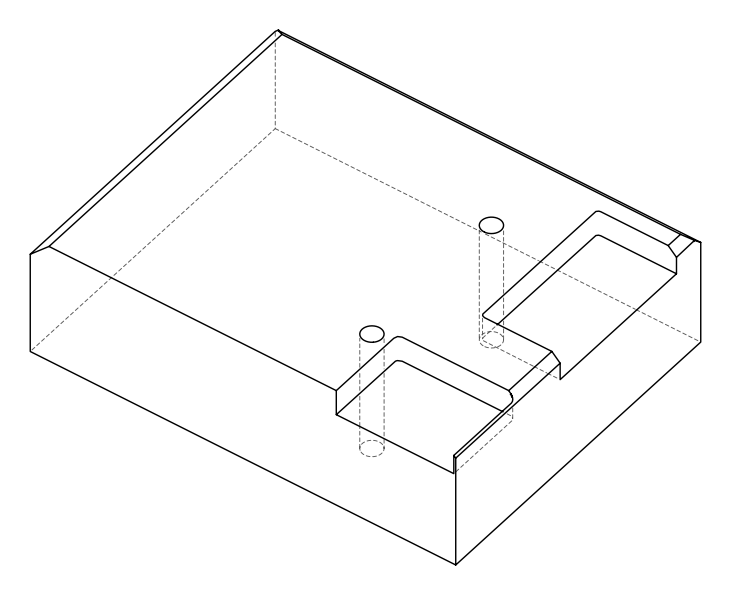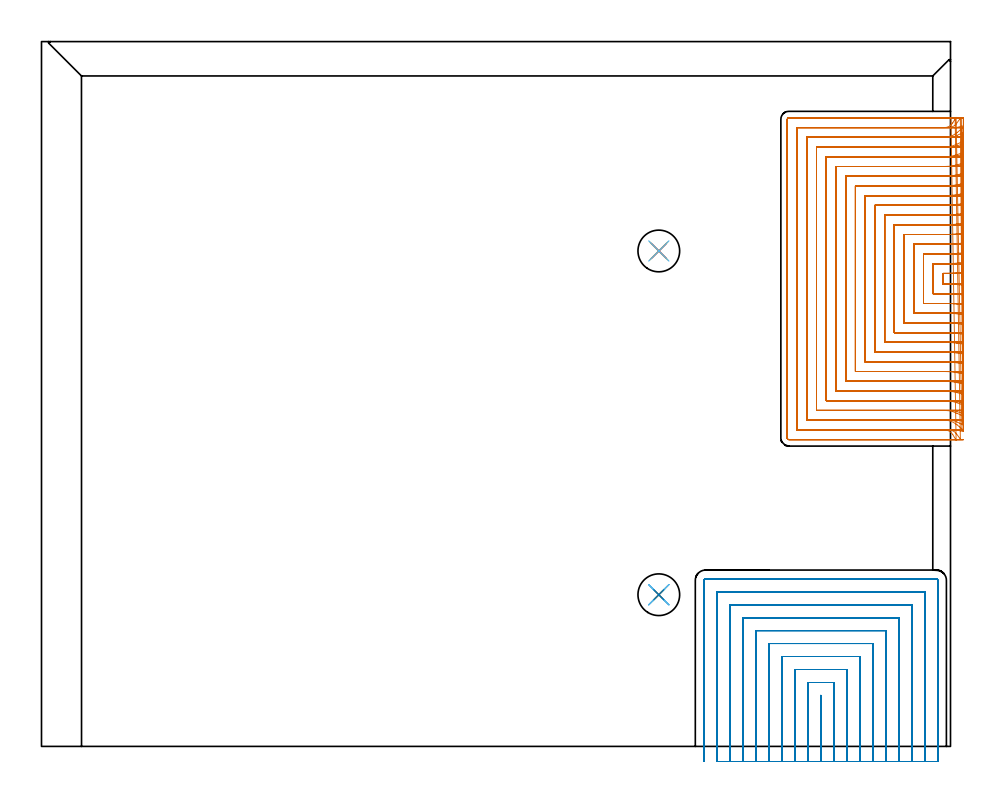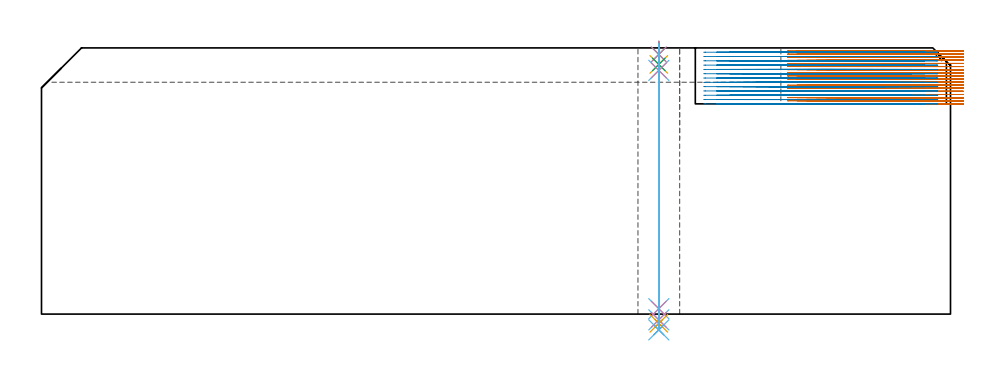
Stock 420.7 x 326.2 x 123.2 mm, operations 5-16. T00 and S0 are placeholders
(PLAN: 16 operations, 11 tool changes, 310.1 min)
(1 AREA_MILL | FG_CHAMFER_SURFACE | UGT0205_001 | 2.32 min | 4844 mm3)
(2 AREA_MILL_1 | FG_CHAMFER_SURFACE_1 | UGT0205_001 | 18.19 min | 55815 mm3)
(3 AREA_MILL_2 | FG_CHAMFER_SURFACE_2 | UGT0205_001 | 19.88 min | 51518 mm3)
(4 AREA_MILL_3 | FG_CHAMFER_SURFACE_3 | UGT0205_001 | 0.73 min | 818 mm3)
(5 MILL_SLOT | SLOT_PARTIAL_RECTANGULAR | NXT0201_008 | Follow Part, ap 1.5, ae 75% | 194.53 min | 314511 mm3)
(6 MILL_SLOT_1 | SLOT_PARTIAL_RECTANGULAR_1 | NXT0201_009 | Follow Part, ap 2, ae 75% | 71.02 min | 243745 mm3)
(7 SPOT_DRILL | STEP1HOLE | NXT0321_9005460120000 | 0.05 min | 197 mm3)
(8 SPOT_DRILL_1 | STEP1HOLE_1 | NXT0321_9005460120000 | 0.05 min | 174 mm3)
(9 DRILL_BLIND_HOLE_INTO_CENTER | STEP1HOLE | NXT0301_022 | 0.04 min | 87 mm3)
(10 GUN_DRILL_THROUGH_HOLE | STEP1HOLE | UGT0307_001 | 0.55 min | 2275 mm3)
(11 SPADE_DRILL_TO_ENLARGE_THROUGH_HOLE | STEP1HOLE | UGT0306_003 | 0.52 min | 12529 mm3)
(12 DRILL_TO_ENLARGE_THROUGH_HOLE | STEP1HOLE | UGT0301_260 | 0.53 min | 20894 mm3)
(13 DRILL_BLIND_HOLE_INTO_CENTER_1 | STEP1HOLE_1 | NXT0301_022 | 0.04 min | 91 mm3)
(14 GUN_DRILL_THROUGH_HOLE_1 | STEP1HOLE_1 | UGT0307_001 | 0.55 min | 2269 mm3)
(15 SPADE_DRILL_TO_ENLARGE_THROUGH_HOLE_1 | STEP1HOLE_1 | UGT0306_003 | 0.52 min | 12538 mm3)
(16 DRILL_TO_ENLARGE_THROUGH_HOLE_1 | STEP1HOLE_1 | UGT0301_260 | 0.53 min | 20934 mm3)
(TOOL UGT0205_001 | Chamfer Mill 20 x 3 x 45 deg. | D20 FL50 Z2)
(TOOL NXT0201_008 | ENDMILL 6mm [2P460-0600-NA 1630] | D6 FL26 Z6)
(TOOL NXT0201_009 | ENDMILL 8mm [2P460-0800-NA 1630] | D8 FL26 Z6)
(TOOL NXT0321_9005460120000 | NC Spot Drill, 142deg, 12mm, Carbide, Uncoated | D12 PA142 FL30 Z2)
(TOOL NXT0301_022 | Carbide Drill 5.1mm [860.1-0510-015A1-MM 2214] | D5.1 PA140 FL28 Z2)
(TOOL UGT0307_001 | Gun Drill 5 mm | D5 PA130 FL24 Z1)
(TOOL UGT0306_003 | Spade Drill 12.5mm | D12.5 PA132 FL10 Z2)
(TOOL UGT0301_260 | Twist Drill 19.3 mm | D19.3 PA118 FL140 Z2)
(OP 5 MILL_SLOT)
G17 G21 G94 G90
T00 M6
G54
G17 G0 G90 X426.69 Y219.378 S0 M3
G43 Z133.2 H1
Z121.761
G94 G1 X423.7 Y219.135 F250.
G2 X417.885 Y218.9 R72. F500.
G1 X417.2
Y214.
X417.888
G2 X423.7 Y213.765 R72.
G1 X426.69 Y213.523 F250.
X426.689 Y223.909
X423.7 Y223.651
G2 X417.885 Y223.4 R67.5 F500.
G1 X412.7
Y209.5
X417.888
G2 X423.7 Y209.249 R67.5
G1 X426.689 Y208.991 F250.
X426.687 Y228.446
X423.7 Y228.169
G2 X417.885 Y227.9 R63. F500.
G1 X408.2
Y205.
X417.888
G2 X423.7 Y204.731 R63.
G1 X426.687 Y204.455 F250.
X426.685 Y232.988
X423.7 Y232.69
G2 X417.885 Y232.4 R58.5 F500.
G1 X403.7
Y200.5
X417.888
G2 X423.7 Y200.211 R58.5
G1 X426.685 Y199.913 F250.
X426.683 Y237.537
X423.7 Y237.214
G2 X417.885 Y236.9 R54. F500.
G1 X399.2
Y196.
X417.888
G2 X423.7 Y195.686 R54.
G1 X426.683 Y195.363 F250.
X426.679 Y242.095
X423.7 Y241.743
G2 X417.885 Y241.4 R49.5 F500.
G1 X394.7
Y191.5
X417.888
G2 X423.7 Y191.158 R49.5
G1 X426.679 Y190.805 F250.
X426.675 Y246.665
X423.7 Y246.277
G2 X417.885 Y245.9 R45. F500.
G1 X390.2
Y187.
X417.888
G2 X423.7 Y186.623 R45.
G1 X426.675 Y186.236 F250.
X426.669 Y251.25
X423.7 Y250.82
G2 X417.885 Y250.4 R40.5 F500.
G1 X385.7
Y182.5
X417.888
G2 X423.7 Y182.081 R40.5
G1 X426.669 Y181.65 F250.
X426.661 Y255.857
X423.7 Y255.373
G2 X417.885 Y254.9 R36. F500.
G1 X381.2
Y178.
X417.888
G2 X423.7 Y177.528 R36.
G1 X426.661 Y177.044 F250.
X426.648 Y260.495
X423.7 Y259.941
G2 X417.885 Y259.4 R31.5 F500.
G1 X376.7
Y173.5
X417.888
G2 X423.7 Y172.959 R31.5
G1 X426.649 Y172.406 F250.
X426.63 Y265.18
X423.7 Y264.534
G2 X417.885 Y263.9 R27. F500.
G1 X372.2
Y169.
X417.888
G2 X423.7 Y168.367 R27.
G1 X426.63 Y167.721 F250.
X426.598 Y269.94
X423.7 Y269.164
G2 X417.885 Y268.4 R22.5 F500.
G1 X367.7
Y164.5
X417.888
G2 X423.7 Y163.736 R22.5
G1 X426.598 Y162.962 F250.
X426.539 Y274.834
X423.7 Y273.865
G2 X417.885 Y272.9 R18. F500.
G1 X363.2
Y160.
X417.888
G2 X423.7 Y159.036 R18.
G1 X426.539 Y158.067 F250.
X426.407 Y280.009
X423.7 Y278.717
G2 X417.885 Y277.4 R13.5 F500.
G1 X358.7
Y155.5
X417.888
G2 X423.7 Y154.185 R13.5
G1 X426.408 Y152.894 F250.
X425.99 Y285.97
X423.7 Y284.031
G2 X417.885 Y281.9 R9. F500.
G1 X354.2
Y151.
X417.888
G2 X423.7 Y148.872 R9.
G1 X425.991 Y146.935 F250.
X423.288 Y291.137 F500.
X421.735 Y288.571 F250.
G2 X417.885 Y286.4 R4.5 F500.
G1 X349.7
Y146.5
X417.888
G2 X421.739 Y144.328 R4.5
G1 X423.291 Y141.761 F250.
X420.885 Y290.9 F500.
X417.885 F250.
X345.8 F500.
G3 X345.2 Y290.3 R0.6
G1 Y142.6
G3 X345.8 Y142. R0.6
G1 X417.888
X420.888 F250.
G0 Z133.2
X426.696 Y219.164
Z120.322
G1 X423.7 Y219.003
G2 X419.844 Y218.9 R72. F500.
G1 X417.2
Y214.
X419.86
G2 X423.7 Y213.898 R72.
G1 X426.696 Y213.737 F250.
X426.695 Y223.682
X423.7 Y223.51
G2 X419.844 Y223.4 R67.5 F500.
G1 X412.7
Y209.5
X419.86
G2 X423.7 Y209.391 R67.5
G1 X426.695 Y209.22 F250.
X426.694 Y228.202
X423.7 Y228.018
G2 X419.844 Y227.9 R63. F500.
G1 X408.2
Y205.
X419.86
G2 X423.7 Y204.883 R63.
G1 X426.694 Y204.7 F250.
X426.693 Y232.725
X423.7 Y232.527
G2 X419.844 Y232.4 R58.5 F500.
G1 X403.7
Y200.5
X419.86
G2 X423.7 Y200.374 R58.5
G1 X426.694 Y200.177 F250.
X426.692 Y237.252
X423.7 Y237.038
G2 X419.844 Y236.9 R54. F500.
G1 X399.2
Y196.
X419.86
G2 X423.7 Y195.863 R54.
G1 X426.692 Y195.65 F250.
X426.691 Y241.784
X423.7 Y241.55
G2 X419.844 Y241.4 R49.5 F500.
G1 X394.7
Y191.5
X419.86
G2 X423.7 Y191.351 R49.5
G1 X426.691 Y191.118 F250.
X426.689 Y246.323
X423.7 Y246.066
G2 X419.844 Y245.9 R45. F500.
G1 X390.2
Y187.
X419.86
G2 X423.7 Y186.836 R45.
G1 X426.689 Y186.58 F250.
X426.686 Y250.87
X423.7 Y250.584
G2 X419.844 Y250.4 R40.5 F500.
G1 X385.7
Y182.5
X419.86
G2 X423.7 Y182.318 R40.5
G1 X426.686 Y182.033 F250.
X426.683 Y255.429
X423.7 Y255.107
G2 X419.844 Y254.9 R36. F500.
G1 X381.2
Y178.
X419.86
G2 X423.7 Y177.795 R36.
G1 X426.683 Y177.475 F250.
X426.677 Y260.004
X423.7 Y259.637
G2 X419.844 Y259.4 R31.5 F500.
G1 X376.7
Y173.5
X419.86
G2 X423.7 Y173.265 R31.5
G1 X426.678 Y172.899 F250.
X426.669 Y264.605
X423.7 Y264.177
G2 X419.844 Y263.9 R27. F500.
G1 X372.2
Y169.
X419.86
G2 X423.7 Y168.725 R27.
G1 X426.67 Y168.299 F250.
X426.656 Y269.247
X423.7 Y268.733
G2 X419.844 Y268.4 R22.5 F500.
G1 X367.7
Y164.5
X419.86
G2 X423.7 Y164.17 R22.5
G1 X426.656 Y163.658 F250.
X426.63 Y273.961
X423.7 Y273.318
G2 X419.844 Y272.9 R18. F500.
G1 X363.2
Y160.
X419.86
G2 X423.7 Y159.586 R18.
G1 X426.631 Y158.945 F250.
X426.575 Y278.82
X423.7 Y277.963
G2 X419.844 Y277.4 R13.5 F500.
G1 X358.7
Y155.5
X419.86
G2 X423.7 Y154.942 R13.5
G1 X426.576 Y154.089 F250.
X426.411 Y284.054
X423.7 Y282.768
G2 X419.844 Y281.9 R9. F500.
G1 X354.2
Y151.
X419.86
G2 X423.7 Y150.139 R9.
G1 X426.413 Y148.859 F250.
X425.249 Y290.723
X423.504 Y288.282
G2 X419.844 Y286.4 R4.5 F500.
G1 X349.7
Y146.5
X419.86
G2 X423.511 Y144.63 R4.5
G1 X425.264 Y142.196 F250.
X422.844 Y290.9 F500.
X419.844 F250.
X345.8 F500.
G3 X345.2 Y290.3 R0.6
G1 Y142.6
G3 X345.8 Y142. R0.6
G1 X419.86
X422.86 F250.
G0 Z133.2
X426.7 Y218.947
Z118.883
G1 X423.7 Y218.907
G2 X422.723 Y218.9 R72. F500.
G1 X417.2
Y214.
X422.736
G2 X423.7 Y213.994 R72.
G1 X426.7 Y213.953 F250.
Y223.45
X423.7 Y223.407
G2 X422.723 Y223.4 R67.5 F500.
G1 X412.7
Y209.5
X422.736
G2 X423.7 Y209.493 R67.5
G1 X426.7 Y209.45 F250.
Y227.954
X423.7 Y227.908
G2 X422.723 Y227.9 R63. F500.
G1 X408.2
Y205.
X422.736
G2 X423.7 Y204.993 R63.
G1 X426.7 Y204.947 F250.
Y232.458
X423.7 Y232.408
G2 X422.723 Y232.4 R58.5 F500.
G1 X403.7
Y200.5
X422.736
G2 X423.7 Y200.492 R58.5
G1 X426.7 Y200.443 F250.
Y236.963
X423.7 Y236.909
G2 X422.723 Y236.9 R54. F500.
G1 X399.2
Y196.
X422.736
G2 X423.7 Y195.991 R54.
G1 X426.7 Y195.938 F250.
X426.699 Y241.469
X423.7 Y241.41
G2 X422.723 Y241.4 R49.5 F500.
G1 X394.7
Y191.5
X422.736
G2 X423.7 Y191.491 R49.5
G1 X426.699 Y191.432 F250.
Y245.976
X423.7 Y245.911
G2 X422.723 Y245.9 R45. F500.
G1 X390.2
Y187.
X422.736
G2 X423.7 Y186.99 R45.
G1 X426.699 Y186.925 F250.
Y250.484
X423.7 Y250.412
G2 X422.723 Y250.4 R40.5 F500.
G1 X385.7
Y182.5
X422.736
G2 X423.7 Y182.489 R40.5
G1 X426.699 Y182.417 F250.
Y254.995
X423.7 Y254.913
G2 X422.723 Y254.9 R36. F500.
G1 X381.2
Y178.
X422.736
G2 X423.7 Y177.987 R36.
G1 X426.699 Y177.907 F250.
Y259.508
X423.7 Y259.415
G2 X422.723 Y259.4 R31.5 F500.
G1 X376.7
Y173.5
X422.736
G2 X423.7 Y173.485 R31.5
G1 X426.699 Y173.393 F250.
X426.698 Y264.026
X423.7 Y263.918
G2 X422.723 Y263.9 R27. F500.
G1 X372.2
Y169.
X422.736
G2 X423.7 Y168.983 R27.
G1 X426.698 Y168.876 F250.
X426.697 Y268.551
X423.7 Y268.421
G2 X422.723 Y268.4 R22.5 F500.
G1 X367.7
Y164.5
X422.736
G2 X423.7 Y164.479 R22.5
G1 X426.697 Y164.351 F250.
X426.696 Y273.089
X423.7 Y272.927
G2 X422.723 Y272.9 R18. F500.
G1 X363.2
Y160.
X422.736
G2 X423.7 Y159.974 R18.
G1 X426.696 Y159.814 F250.
X426.692 Y277.652
X423.7 Y277.435
G2 X422.723 Y277.4 R13.5 F500.
G1 X358.7
Y155.5
X422.736
G2 X423.7 Y155.466 R13.5
G1 X426.692 Y155.251 F250.
X426.682 Y282.279
X423.7 Y281.953
G2 X422.723 Y281.9 R9. F500.
G1 X354.2
Y151.
X422.736
G2 X423.7 Y150.948 R9.
G1 X426.683 Y150.627 F250.
X426.628 Y287.159
X423.7 Y286.507
G2 X422.723 Y286.4 R4.5 F500.
G1 X349.7
Y146.5
X422.736
G2 X423.7 Y146.396 R4.5
G1 X426.63 Y145.753 F250.
X425.723 Y290.9
X422.723
X345.8 F500.
G3 X345.2 Y290.3 R0.6
G1 Y142.6
G3 X345.8 Y142. R0.6
G1 X422.736
X425.736 F250.
G0 X426.7 Y218.904 Z117.444
G1 X423.7 Y218.9
X423.609 F500.
X417.2
Y214.
X423.628
X423.7
X426.7 Y213.997 F250.
Y223.404
X423.7 Y223.4
X423.609 F500.
X412.7
Y209.5
X423.628
X423.7
X426.7 Y209.497 F250.
Y227.904
X423.7 Y227.9
X423.609 F500.
X408.2
Y205.
X423.628
X423.7
X426.7 Y204.997 F250.
Y232.405
X423.7 Y232.4
X423.609 F500.
X403.7
Y200.5
X423.628
X423.7
X426.7 Y200.496 F250.
Y236.905
X423.7 Y236.9
X423.609 F500.
X399.2
Y196.
X423.628
X423.7
X426.7 Y195.996 F250.
Y241.406
X423.7 Y241.4
X423.609 F500.
X394.7
Y191.5
X423.628
X423.7
X426.7 Y191.496 F250.
Y245.906
X423.7 Y245.9
X423.609 F500.
X390.2
Y187.
X423.628
X423.7
X426.7 Y186.995 F250.
Y250.407
X423.7 Y250.4
X423.609 F500.
X385.7
Y182.5
X423.628
X423.7
X426.7 Y182.495 F250.
Y254.908
X423.7 Y254.9
X423.609 F500.
X381.2
Y178.
X423.628
X423.7
X426.7 Y177.994 F250.
Y259.409
X423.7 Y259.4
X423.609 F500.
X376.7
Y173.5
X423.628
X423.7
X426.7 Y173.493 F250.
Y263.91
X423.7 Y263.9
X423.609 F500.
X372.2
Y169.
X423.628
X423.7
X426.7 Y168.992 F250.
Y268.412
X423.7 Y268.4
X423.609 F500.
X367.7
Y164.5
X423.628
X423.7
X426.7 Y164.49 F250.
Y272.915
X423.7 Y272.9
X423.609 F500.
X363.2
Y160.
X423.628
X423.7
X426.7 Y159.988 F250.
Y277.421
X423.7 Y277.4
X423.609 F500.
X358.7
Y155.5
X423.628
X423.7
X426.7 Y155.484 F250.
Y281.931
X423.7 Y281.9
X423.609 F500.
X354.2
Y151.
X423.628
X423.7
X426.7 Y150.976 F250.
X426.699 Y286.462
X423.7 Y286.401
X423.609 Y286.4 F500.
X349.7
Y146.5
X423.628
X423.7 Y146.499
X426.7 Y146.451 F250.
X426.609 Y290.9
X423.609
X345.8 F500.
G3 X345.2 Y290.3 R0.6
G1 Y142.6
G3 X345.8 Y142. R0.6
G1 X423.628
X426.628 F250.
G0 X426.7 Y218.9 Z116.005
G1 X423.7
X417.2 F500.
Y214.
X423.7
X426.7 F250.
Y223.4
X423.7
X412.7 F500.
Y209.5
X423.7
X426.7 F250.
Y227.9
X423.7
X408.2 F500.
Y205.
X423.7
X426.7 F250.
Y232.4
X423.7
X403.7 F500.
Y200.5
X423.7
X426.7 F250.
Y236.9
X423.7
X399.2 F500.
Y196.
X423.7
X426.7 F250.
Y241.4
X423.7
X394.7 F500.
Y191.5
X423.7
X426.7 F250.
Y245.9
X423.7
X390.2 F500.
Y187.
X423.7
X426.7 F250.
Y250.4
X423.7
X385.7 F500.
Y182.5
X423.7
X426.7 F250.
Y254.9
X423.7
X381.2 F500.
Y178.
X423.7
X426.7 F250.
Y259.4
X423.7
X376.7 F500.
Y173.5
X423.7
X426.7 F250.
Y263.9
X423.7
X372.2 F500.
Y169.
X423.7
X426.7 F250.
Y268.4
X423.7
X367.7 F500.
Y164.5
X423.7
X426.7 F250.
Y272.9
X423.7
X363.2 F500.
Y160.
X423.7
X426.7 F250.
Y277.4
X423.7
X358.7 F500.
Y155.5
X423.7
X426.7 F250.
Y281.9
X423.7
X354.2 F500.
Y151.
X423.7
X426.7 F250.
Y286.4
X423.7
X349.7 F500.
Y146.5
X423.7
X426.7 F250.
Y290.9
X423.7
X345.8 F500.
G3 X345.2 Y290.3 R0.6
G1 Y142.6
G3 X345.8 Y142. R0.6
G1 X423.7
X426.7 F250.
G0 Y218.9 Z114.567
G1 X423.7
X417.2 F500.
Y214.
X423.7
X426.7 F250.
Y223.4
X423.7
X412.7 F500.
Y209.5
X423.7
X426.7 F250.
Y227.9
X423.7
X408.2 F500.
Y205.
X423.7
X426.7 F250.
Y232.4
X423.7
X403.7 F500.
Y200.5
X423.7
X426.7 F250.
Y236.9
X423.7
X399.2 F500.
Y196.
X423.7
X426.7 F250.
Y241.4
X423.7
X394.7 F500.
Y191.5
X423.7
X426.7 F250.
Y245.9
X423.7
X390.2 F500.
Y187.
X423.7
X426.7 F250.
Y250.4
X423.7
X385.7 F500.
Y182.5
X423.7
X426.7 F250.
Y254.9
X423.7
X381.2 F500.
Y178.
X423.7
X426.7 F250.
Y259.4
X423.7
X376.7 F500.
Y173.5
X423.7
X426.7 F250.
Y263.9
X423.7
X372.2 F500.
Y169.
X423.7
X426.7 F250.
Y268.4
X423.7
X367.7 F500.
Y164.5
X423.7
X426.7 F250.
Y272.9
X423.7
X363.2 F500.
Y160.
X423.7
X426.7 F250.
Y277.4
X423.7
X358.7 F500.
Y155.5
X423.7
X426.7 F250.
Y281.9
X423.7
X354.2 F500.
Y151.
X423.7
X426.7 F250.
Y286.4
X423.7
X349.7 F500.
Y146.5
X423.7
X426.7 F250.
Y290.9
X423.7
X345.8 F500.
G3 X345.2 Y290.3 R0.6
G1 Y142.6
G3 X345.8 Y142. R0.6
G1 X423.7
X426.7 F250.
G0 Y218.9 Z113.128
G1 X423.7
X417.2 F500.
Y214.
X423.7
X426.7 F250.
Y223.4
X423.7
X412.7 F500.
Y209.5
X423.7
X426.7 F250.
Y227.9
X423.7
X408.2 F500.
Y205.
X423.7
X426.7 F250.
Y232.4
X423.7
X403.7 F500.
Y200.5
X423.7
X426.7 F250.
Y236.9
X423.7
X399.2 F500.
Y196.
X423.7
X426.7 F250.
Y241.4
X423.7
X394.7 F500.
Y191.5
X423.7
X426.7 F250.
Y245.9
X423.7
X390.2 F500.
Y187.
X423.7
X426.7 F250.
Y250.4
X423.7
X385.7 F500.
Y182.5
X423.7
X426.7 F250.
Y254.9
X423.7
X381.2 F500.
Y178.
X423.7
X426.7 F250.
Y259.4
X423.7
X376.7 F500.
Y173.5
X423.7
X426.7 F250.
Y263.9
X423.7
X372.2 F500.
Y169.
X423.7
X426.7 F250.
Y268.4
X423.7
X367.7 F500.
Y164.5
X423.7
X426.7 F250.
Y272.9
X423.7
X363.2 F500.
Y160.
X423.7
X426.7 F250.
Y277.4
X423.7
X358.7 F500.
Y155.5
X423.7
X426.7 F250.
Y281.9
X423.7
X354.2 F500.
Y151.
X423.7
X426.7 F250.
Y286.4
X423.7
X349.7 F500.
Y146.5
X423.7
X426.7 F250.
Y290.9
X423.7
X345.8 F500.
G3 X345.2 Y290.3 R0.6
G1 Y142.6
G3 X345.8 Y142. R0.6
G1 X423.7
X426.7 F250.
G0 Y218.9 Z111.689
G1 X423.7
X417.2 F500.
Y214.
X423.7
X426.7 F250.
Y223.4
X423.7
X412.7 F500.
Y209.5
X423.7
X426.7 F250.
Y227.9
X423.7
X408.2 F500.
Y205.
X423.7
X426.7 F250.
Y232.4
X423.7
X403.7 F500.
Y200.5
X423.7
X426.7 F250.
Y236.9
X423.7
X399.2 F500.
Y196.
X423.7
X426.7 F250.
Y241.4
X423.7
X394.7 F500.
Y191.5
X423.7
X426.7 F250.
Y245.9
X423.7
X390.2 F500.
Y187.
X423.7
X426.7 F250.
Y250.4
X423.7
X385.7 F500.
Y182.5
X423.7
X426.7 F250.
Y254.9
X423.7
X381.2 F500.
Y178.
X423.7
X426.7 F250.
Y259.4
X423.7
X376.7 F500.
Y173.5
X423.7
X426.7 F250.
Y263.9
X423.7
X372.2 F500.
Y169.
X423.7
X426.7 F250.
Y268.4
X423.7
X367.7 F500.
Y164.5
X423.7
X426.7 F250.
Y272.9
X423.7
X363.2 F500.
Y160.
X423.7
X426.7 F250.
Y277.4
X423.7
X358.7 F500.
Y155.5
X423.7
X426.7 F250.
Y281.9
X423.7
X354.2 F500.
Y151.
X423.7
X426.7 F250.
Y286.4
X423.7
X349.7 F500.
Y146.5
X423.7
X426.7 F250.
Y290.9
X423.7
X345.8 F500.
G3 X345.2 Y290.3 R0.6
G1 Y142.6
G3 X345.8 Y142. R0.6
G1 X423.7
X426.7 F250.
G0 Y218.9 Z110.25
G1 X423.7
X417.2 F500.
Y214.
X423.7
X426.7 F250.
Y223.4
X423.7
X412.7 F500.
Y209.5
X423.7
X426.7 F250.
Y227.9
X423.7
X408.2 F500.
Y205.
X423.7
X426.7 F250.
Y232.4
X423.7
X403.7 F500.
Y200.5
X423.7
X426.7 F250.
Y236.9
X423.7
X399.2 F500.
Y196.
X423.7
X426.7 F250.
Y241.4
X423.7
X394.7 F500.
Y191.5
X423.7
X426.7 F250.
Y245.9
X423.7
X390.2 F500.
Y187.
X423.7
X426.7 F250.
Y250.4
X423.7
X385.7 F500.
Y182.5
X423.7
X426.7 F250.
Y254.9
X423.7
X381.2 F500.
Y178.
X423.7
X426.7 F250.
Y259.4
X423.7
X376.7 F500.
Y173.5
X423.7
X426.7 F250.
Y263.9
X423.7
X372.2 F500.
Y169.
X423.7
X426.7 F250.
Y268.4
X423.7
X367.7 F500.
Y164.5
X423.7
X426.7 F250.
Y272.9
X423.7
X363.2 F500.
Y160.
X423.7
X426.7 F250.
Y277.4
X423.7
X358.7 F500.
Y155.5
X423.7
X426.7 F250.
Y281.9
X423.7
X354.2 F500.
Y151.
X423.7
X426.7 F250.
Y286.4
X423.7
X349.7 F500.
Y146.5
X423.7
X426.7 F250.
Y290.9
X423.7
X345.8 F500.
G3 X345.2 Y290.3 R0.6
G1 Y142.6
G3 X345.8 Y142. R0.6
G1 X423.7
X426.7 F250.
G0 Y218.9 Z108.811
G1 X423.7
X417.2 F500.
Y214.
X423.7
X426.7 F250.
Y223.4
X423.7
X412.7 F500.
Y209.5
X423.7
X426.7 F250.
Y227.9
X423.7
X408.2 F500.
Y205.
X423.7
X426.7 F250.
Y232.4
X423.7
X403.7 F500.
Y200.5
X423.7
X426.7 F250.
Y236.9
X423.7
X399.2 F500.
Y196.
X423.7
X426.7 F250.
Y241.4
X423.7
X394.7 F500.
Y191.5
X423.7
X426.7 F250.
Y245.9
X423.7
X390.2 F500.
Y187.
X423.7
X426.7 F250.
Y250.4
X423.7
X385.7 F500.
Y182.5
X423.7
X426.7 F250.
Y254.9
X423.7
X381.2 F500.
Y178.
X423.7
X426.7 F250.
Y259.4
X423.7
X376.7 F500.
Y173.5
X423.7
X426.7 F250.
Y263.9
X423.7
X372.2 F500.
Y169.
X423.7
X426.7 F250.
Y268.4
X423.7
X367.7 F500.
Y164.5
X423.7
X426.7 F250.
Y272.9
X423.7
X363.2 F500.
Y160.
X423.7
X426.7 F250.
Y277.4
X423.7
X358.7 F500.
Y155.5
X423.7
X426.7 F250.
Y281.9
X423.7
X354.2 F500.
Y151.
X423.7
X426.7 F250.
Y286.4
X423.7
X349.7 F500.
Y146.5
X423.7
X426.7 F250.
Y290.9
X423.7
X345.8 F500.
G3 X345.2 Y290.3 R0.6
G1 Y142.6
G3 X345.8 Y142. R0.6
G1 X423.7
X426.7 F250.
G0 Y218.9 Z107.372
G1 X423.7
X417.2 F500.
Y214.
X423.7
X426.7 F250.
Y223.4
X423.7
X412.7 F500.
Y209.5
X423.7
X426.7 F250.
Y227.9
X423.7
X408.2 F500.
Y205.
X423.7
X426.7 F250.
Y232.4
X423.7
X403.7 F500.
Y200.5
X423.7
X426.7 F250.
Y236.9
X423.7
X399.2 F500.
Y196.
X423.7
X426.7 F250.
Y241.4
X423.7
X394.7 F500.
Y191.5
X423.7
X426.7 F250.
Y245.9
X423.7
X390.2 F500.
Y187.
X423.7
X426.7 F250.
Y250.4
X423.7
X385.7 F500.
Y182.5
X423.7
X426.7 F250.
Y254.9
X423.7
X381.2 F500.
Y178.
X423.7
X426.7 F250.
Y259.4
X423.7
X376.7 F500.
Y173.5
X423.7
X426.7 F250.
Y263.9
X423.7
X372.2 F500.
Y169.
X423.7
X426.7 F250.
Y268.4
X423.7
X367.7 F500.
Y164.5
X423.7
X426.7 F250.
Y272.9
X423.7
X363.2 F500.
Y160.
X423.7
X426.7 F250.
Y277.4
X423.7
X358.7 F500.
Y155.5
X423.7
X426.7 F250.
Y281.9
X423.7
X354.2 F500.
Y151.
X423.7
X426.7 F250.
Y286.4
X423.7
X349.7 F500.
Y146.5
X423.7
X426.7 F250.
Y290.9
X423.7
X345.8 F500.
G3 X345.2 Y290.3 R0.6
G1 Y142.6
G3 X345.8 Y142. R0.6
G1 X423.7
X426.7 F250.
G0 Y218.9 Z105.933
G1 X423.7
X417.2 F500.
Y214.
X423.7
X426.7 F250.
Y223.4
X423.7
X412.7 F500.
Y209.5
X423.7
X426.7 F250.
Y227.9
X423.7
X408.2 F500.
Y205.
X423.7
X426.7 F250.
Y232.4
X423.7
X403.7 F500.
Y200.5
X423.7
X426.7 F250.
Y236.9
X423.7
X399.2 F500.
Y196.
X423.7
X426.7 F250.
Y241.4
X423.7
X394.7 F500.
Y191.5
X423.7
X426.7 F250.
Y245.9
X423.7
X390.2 F500.
Y187.
X423.7
X426.7 F250.
Y250.4
X423.7
X385.7 F500.
Y182.5
X423.7
X426.7 F250.
Y254.9
X423.7
X381.2 F500.
Y178.
X423.7
X426.7 F250.
Y259.4
X423.7
X376.7 F500.
Y173.5
X423.7
X426.7 F250.
Y263.9
X423.7
X372.2 F500.
Y169.
X423.7
X426.7 F250.
Y268.4
X423.7
X367.7 F500.
Y164.5
X423.7
X426.7 F250.
Y272.9
X423.7
X363.2 F500.
Y160.
X423.7
X426.7 F250.
Y277.4
X423.7
X358.7 F500.
Y155.5
X423.7
X426.7 F250.
Y281.9
X423.7
X354.2 F500.
Y151.
X423.7
X426.7 F250.
Y286.4
X423.7
X349.7 F500.
Y146.5
X423.7
X426.7 F250.
Y290.9
X423.7
X345.8 F500.
G3 X345.2 Y290.3 R0.6
G1 Y142.6
G3 X345.8 Y142. R0.6
G1 X423.7
X426.7 F250.
G0 Y218.9 Z104.494
G1 X423.7
X417.2 F500.
Y214.
X423.7
X426.7 F250.
Y223.4
X423.7
X412.7 F500.
Y209.5
X423.7
X426.7 F250.
Y227.9
X423.7
X408.2 F500.
Y205.
X423.7
X426.7 F250.
Y232.4
X423.7
X403.7 F500.
Y200.5
X423.7
X426.7 F250.
Y236.9
X423.7
X399.2 F500.
Y196.
X423.7
X426.7 F250.
Y241.4
X423.7
X394.7 F500.
Y191.5
X423.7
X426.7 F250.
Y245.9
X423.7
X390.2 F500.
Y187.
X423.7
X426.7 F250.
Y250.4
X423.7
X385.7 F500.
Y182.5
X423.7
X426.7 F250.
Y254.9
X423.7
X381.2 F500.
Y178.
X423.7
X426.7 F250.
Y259.4
X423.7
X376.7 F500.
Y173.5
X423.7
X426.7 F250.
Y263.9
X423.7
X372.2 F500.
Y169.
X423.7
X426.7 F250.
Y268.4
X423.7
X367.7 F500.
Y164.5
X423.7
X426.7 F250.
Y272.9
X423.7
X363.2 F500.
Y160.
X423.7
X426.7 F250.
Y277.4
X423.7
X358.7 F500.
Y155.5
X423.7
X426.7 F250.
Y281.9
X423.7
X354.2 F500.
Y151.
X423.7
X426.7 F250.
Y286.4
X423.7
X349.7 F500.
Y146.5
X423.7
X426.7 F250.
Y290.9
X423.7
X345.8 F500.
G3 X345.2 Y290.3 R0.6
G1 Y142.6
G3 X345.8 Y142. R0.6
G1 X423.7
X426.7 F250.
G0 Y218.9 Z103.056
G1 X423.7
X417.2 F500.
Y214.
X423.7
X426.7 F250.
Y223.4
X423.7
X412.7 F500.
Y209.5
X423.7
X426.7 F250.
Y227.9
X423.7
X408.2 F500.
Y205.
X423.7
X426.7 F250.
Y232.4
X423.7
X403.7 F500.
Y200.5
X423.7
X426.7 F250.
Y236.9
X423.7
X399.2 F500.
Y196.
X423.7
X426.7 F250.
Y241.4
X423.7
X394.7 F500.
Y191.5
X423.7
X426.7 F250.
Y245.9
X423.7
X390.2 F500.
Y187.
X423.7
X426.7 F250.
Y250.4
X423.7
X385.7 F500.
Y182.5
X423.7
X426.7 F250.
Y254.9
X423.7
X381.2 F500.
Y178.
X423.7
X426.7 F250.
Y259.4
X423.7
X376.7 F500.
Y173.5
X423.7
X426.7 F250.
Y263.9
X423.7
X372.2 F500.
Y169.
X423.7
X426.7 F250.
Y268.4
X423.7
X367.7 F500.
Y164.5
X423.7
X426.7 F250.
Y272.9
X423.7
X363.2 F500.
Y160.
X423.7
X426.7 F250.
Y277.4
X423.7
X358.7 F500.
Y155.5
X423.7
X426.7 F250.
Y281.9
X423.7
X354.2 F500.
Y151.
X423.7
X426.7 F250.
Y286.4
X423.7
X349.7 F500.
Y146.5
X423.7
X426.7 F250.
Y290.9
X423.7
X345.8 F500.
G3 X345.2 Y290.3 R0.6
G1 Y142.6
G3 X345.8 Y142. R0.6
G1 X423.7
X426.7 F250.
G0 Y218.9 Z101.617
G1 X423.7
X417.2 F500.
Y214.
X423.7
X426.7 F250.
Y223.4
X423.7
X412.7 F500.
Y209.5
X423.7
X426.7 F250.
Y227.9
X423.7
X408.2 F500.
Y205.
X423.7
X426.7 F250.
Y232.4
X423.7
X403.7 F500.
Y200.5
X423.7
X426.7 F250.
Y236.9
X423.7
X399.2 F500.
Y196.
X423.7
X426.7 F250.
Y241.4
X423.7
X394.7 F500.
Y191.5
X423.7
X426.7 F250.
Y245.9
X423.7
X390.2 F500.
Y187.
X423.7
X426.7 F250.
Y250.4
X423.7
X385.7 F500.
Y182.5
X423.7
X426.7 F250.
Y254.9
X423.7
X381.2 F500.
Y178.
X423.7
X426.7 F250.
Y259.4
X423.7
X376.7 F500.
Y173.5
X423.7
X426.7 F250.
Y263.9
X423.7
X372.2 F500.
Y169.
X423.7
X426.7 F250.
Y268.4
X423.7
X367.7 F500.
Y164.5
X423.7
X426.7 F250.
Y272.9
X423.7
X363.2 F500.
Y160.
X423.7
X426.7 F250.
Y277.4
X423.7
X358.7 F500.
Y155.5
X423.7
X426.7 F250.
Y281.9
X423.7
X354.2 F500.
Y151.
X423.7
X426.7 F250.
Y286.4
X423.7
X349.7 F500.
Y146.5
X423.7
X426.7 F250.
Y290.9
X423.7
X345.8 F500.
G3 X345.2 Y290.3 R0.6
G1 Y142.6
G3 X345.8 Y142. R0.6
G1 X423.7
X426.7 F250.
G0 Y218.9 Z100.178
G1 X423.7
X417.2 F500.
Y214.
X423.7
X426.7 F250.
Y223.4
X423.7
X412.7 F500.
Y209.5
X423.7
X426.7 F250.
Y227.9
X423.7
X408.2 F500.
Y205.
X423.7
X426.7 F250.
Y232.4
X423.7
X403.7 F500.
Y200.5
X423.7
X426.7 F250.
Y236.9
X423.7
X399.2 F500.
Y196.
X423.7
X426.7 F250.
Y241.4
X423.7
X394.7 F500.
Y191.5
X423.7
X426.7 F250.
Y245.9
X423.7
X390.2 F500.
Y187.
X423.7
X426.7 F250.
Y250.4
X423.7
X385.7 F500.
Y182.5
X423.7
X426.7 F250.
Y254.9
X423.7
X381.2 F500.
Y178.
X423.7
X426.7 F250.
Y259.4
X423.7
X376.7 F500.
Y173.5
X423.7
X426.7 F250.
Y263.9
X423.7
X372.2 F500.
Y169.
X423.7
X426.7 F250.
Y268.4
X423.7
X367.7 F500.
Y164.5
X423.7
X426.7 F250.
Y272.9
X423.7
X363.2 F500.
Y160.
X423.7
X426.7 F250.
Y277.4
X423.7
X358.7 F500.
Y155.5
X423.7
X426.7 F250.
Y281.9
X423.7
X354.2 F500.
Y151.
X423.7
X426.7 F250.
Y286.4
X423.7
X349.7 F500.
Y146.5
X423.7
X426.7 F250.
Y290.9
X423.7
X345.8 F500.
G3 X345.2 Y290.3 R0.6
G1 Y142.6
G3 X345.8 Y142. R0.6
G1 X423.7
X426.7 F250.
G0 Y218.9 Z98.739
G1 X423.7
X417.2 F500.
Y214.
X423.7
X426.7 F250.
Y223.4
X423.7
X412.7 F500.
Y209.5
X423.7
X426.7 F250.
Y227.9
X423.7
X408.2 F500.
Y205.
X423.7
X426.7 F250.
Y232.4
X423.7
X403.7 F500.
Y200.5
X423.7
X426.7 F250.
Y236.9
X423.7
X399.2 F500.
Y196.
X423.7
X426.7 F250.
Y241.4
X423.7
X394.7 F500.
Y191.5
X423.7
X426.7 F250.
Y245.9
X423.7
X390.2 F500.
Y187.
X423.7
X426.7 F250.
Y250.4
X423.7
X385.7 F500.
Y182.5
X423.7
X426.7 F250.
Y254.9
X423.7
X381.2 F500.
Y178.
X423.7
X426.7 F250.
Y259.4
X423.7
X376.7 F500.
Y173.5
X423.7
X426.7 F250.
Y263.9
X423.7
X372.2 F500.
Y169.
X423.7
X426.7 F250.
Y268.4
X423.7
X367.7 F500.
Y164.5
X423.7
X426.7 F250.
Y272.9
X423.7
X363.2 F500.
Y160.
X423.7
X426.7 F250.
Y277.4
X423.7
X358.7 F500.
Y155.5
X423.7
X426.7 F250.
Y281.9
X423.7
X354.2 F500.
Y151.
X423.7
X426.7 F250.
Y286.4
X423.7
X349.7 F500.
Y146.5
X423.7
X426.7 F250.
Y290.9
X423.7
X345.8 F500.
G3 X345.2 Y290.3 R0.6
G1 Y142.6
G3 X345.8 Y142. R0.6
G1 X423.7
X426.7 F250.
G0 Y218.9 Z97.3
G1 X423.7
X417.2 F500.
Y214.
X423.7
X426.7 F250.
Y223.4
X423.7
X412.7 F500.
Y209.5
X423.7
X426.7 F250.
Y227.9
X423.7
X408.2 F500.
Y205.
X423.7
X426.7 F250.
Y232.4
X423.7
X403.7 F500.
Y200.5
X423.7
X426.7 F250.
Y236.9
X423.7
X399.2 F500.
Y196.
X423.7
X426.7 F250.
Y241.4
X423.7
X394.7 F500.
Y191.5
X423.7
X426.7 F250.
Y245.9
X423.7
X390.2 F500.
Y187.
X423.7
X426.7 F250.
Y250.4
X423.7
X385.7 F500.
Y182.5
X423.7
X426.7 F250.
Y254.9
X423.7
X381.2 F500.
Y178.
X423.7
X426.7 F250.
Y259.4
X423.7
X376.7 F500.
Y173.5
X423.7
X426.7 F250.
Y263.9
X423.7
X372.2 F500.
Y169.
X423.7
X426.7 F250.
Y268.4
X423.7
X367.7 F500.
Y164.5
X423.7
X426.7 F250.
Y272.9
X423.7
X363.2 F500.
Y160.
X423.7
X426.7 F250.
Y277.4
X423.7
X358.7 F500.
Y155.5
X423.7
X426.7 F250.
Y281.9
X423.7
X354.2 F500.
Y151.
X423.7
X426.7 F250.
Y286.4
X423.7
X349.7 F500.
Y146.5
X423.7
X426.7 F250.
Y290.9
X423.7
X345.8 F500.
G3 X345.2 Y290.3 R0.6
G1 Y142.6
G3 X345.8 Y142. R0.6
G1 X423.7
X426.7 F250.
G0 Z133.2
M5
M2
(OP 6 MILL_SLOT_1)
G17 G21 G94 G90
T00 M6
G54
G17 G0 G90 X360.801 Y-7. S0 M3
G43 Z133.2 H1
Z121.208
G94 G1 X360.8 Y-4. F250.
Y23.6 F500.
X360.6
Y-4.
Y-7. F250.
X366.801
X366.8 Y-4.
Y29.6 F500.
X354.6
Y-4.
Y-7. F250.
X372.801
X372.8 Y-4.
Y35.6 F500.
X348.6
Y-4.
Y-7. F250.
X378.801
X378.8 Y-4.
Y41.6 F500.
X342.6
Y-4.
Y-7. F250.
X384.801
X384.8 Y-4.
Y47.6 F500.
X336.6
Y-4.
Y-7. F250.
X390.801
X390.8 Y-4.
Y53.6 F500.
X330.6
Y-4.
Y-7. F250.
X396.802
X396.8 Y-4.
Y59.6 F500.
X324.6
Y-4.
Y-7. F250.
X402.803
X402.8 Y-4.
Y65.6 F500.
X318.6
Y-4.
Y-7. F250.
X408.806
X408.8 Y-4.
Y71.6 F500.
X312.6
Y-4.
Y-7. F250.
X414.8 Y-6.988
Y-3.988
Y76.9 F500.
G3 X414.1 Y77.6 R0.7
G1 X307.3
G3 X306.6 Y76.9 R0.7
G1 Y-4.
Y-7. F250.
G0 X360.8 Z119.215
G1 Y-4.
Y23.6 F500.
X360.6
Y-4.
Y-7. F250.
X366.8
Y-4.
Y29.6 F500.
X354.6
Y-4.
Y-7. F250.
X372.8
Y-4.
Y35.6 F500.
X348.6
Y-4.
Y-7. F250.
X378.8
Y-4.
Y41.6 F500.
X342.6
Y-4.
Y-7. F250.
X384.8
Y-4.
Y47.6 F500.
X336.6
Y-4.
Y-7. F250.
X390.8
Y-4.
Y53.6 F500.
X330.6
Y-4.
Y-7. F250.
X396.8
Y-4.
Y59.6 F500.
X324.6
Y-4.
Y-7. F250.
X402.8
Y-4.
Y65.6 F500.
X318.6
Y-4.
Y-7. F250.
X408.8
Y-4.
Y71.6 F500.
X312.6
Y-4.
Y-7. F250.
X414.8
Y-4.
Y76.9 F500.
G3 X414.1 Y77.6 R0.7
G1 X307.3
G3 X306.6 Y76.9 R0.7
G1 Y-4.
Y-7. F250.
G0 X360.8 Z117.223
G1 Y-4.
Y23.6 F500.
X360.6
Y-4.
Y-7. F250.
X366.8
Y-4.
Y29.6 F500.
X354.6
Y-4.
Y-7. F250.
X372.8
Y-4.
Y35.6 F500.
X348.6
Y-4.
Y-7. F250.
X378.8
Y-4.
Y41.6 F500.
X342.6
Y-4.
Y-7. F250.
X384.8
Y-4.
Y47.6 F500.
X336.6
Y-4.
Y-7. F250.
X390.8
Y-4.
Y53.6 F500.
X330.6
Y-4.
Y-7. F250.
X396.8
Y-4.
Y59.6 F500.
X324.6
Y-4.
Y-7. F250.
X402.8
Y-4.
Y65.6 F500.
X318.6
Y-4.
Y-7. F250.
X408.8
Y-4.
Y71.6 F500.
X312.6
Y-4.
Y-7. F250.
X414.8
Y-4.
Y76.9 F500.
G3 X414.1 Y77.6 R0.7
G1 X307.3
G3 X306.6 Y76.9 R0.7
G1 Y-4.
Y-7. F250.
G0 X360.8 Z115.231
G1 Y-4.
Y23.6 F500.
X360.6
Y-4.
Y-7. F250.
X366.8
Y-4.
Y29.6 F500.
X354.6
Y-4.
Y-7. F250.
X372.8
Y-4.
Y35.6 F500.
X348.6
Y-4.
Y-7. F250.
X378.8
Y-4.
Y41.6 F500.
X342.6
Y-4.
Y-7. F250.
X384.8
Y-4.
Y47.6 F500.
X336.6
Y-4.
Y-7. F250.
X390.8
Y-4.
Y53.6 F500.
X330.6
Y-4.
Y-7. F250.
X396.8
Y-4.
Y59.6 F500.
X324.6
Y-4.
Y-7. F250.
X402.8
Y-4.
Y65.6 F500.
X318.6
Y-4.
Y-7. F250.
X408.8
Y-4.
Y71.6 F500.
X312.6
Y-4.
Y-7. F250.
X414.8
Y-4.
Y76.9 F500.
G3 X414.1 Y77.6 R0.7
G1 X307.3
G3 X306.6 Y76.9 R0.7
G1 Y-4.
Y-7. F250.
G0 X360.8 Z113.238
G1 Y-4.
Y23.6 F500.
X360.6
Y-4.
Y-7. F250.
X366.8
Y-4.
Y29.6 F500.
X354.6
Y-4.
Y-7. F250.
X372.8
Y-4.
Y35.6 F500.
X348.6
Y-4.
Y-7. F250.
X378.8
Y-4.
Y41.6 F500.
X342.6
Y-4.
Y-7. F250.
X384.8
Y-4.
Y47.6 F500.
X336.6
Y-4.
Y-7. F250.
X390.8
Y-4.
Y53.6 F500.
X330.6
Y-4.
Y-7. F250.
X396.8
Y-4.
Y59.6 F500.
X324.6
Y-4.
Y-7. F250.
X402.8
Y-4.
Y65.6 F500.
X318.6
Y-4.
Y-7. F250.
X408.8
Y-4.
Y71.6 F500.
X312.6
Y-4.
Y-7. F250.
X414.8
Y-4.
Y76.9 F500.
G3 X414.1 Y77.6 R0.7
G1 X307.3
G3 X306.6 Y76.9 R0.7
G1 Y-4.
Y-7. F250.
G0 X360.8 Z111.246
G1 Y-4.
Y23.6 F500.
X360.6
Y-4.
Y-7. F250.
X366.8
Y-4.
Y29.6 F500.
X354.6
Y-4.
Y-7. F250.
X372.8
Y-4.
Y35.6 F500.
X348.6
Y-4.
Y-7. F250.
X378.8
Y-4.
Y41.6 F500.
X342.6
Y-4.
Y-7. F250.
X384.8
Y-4.
Y47.6 F500.
X336.6
Y-4.
Y-7. F250.
X390.8
Y-4.
Y53.6 F500.
X330.6
Y-4.
Y-7. F250.
X396.8
Y-4.
Y59.6 F500.
X324.6
Y-4.
Y-7. F250.
X402.8
Y-4.
Y65.6 F500.
X318.6
Y-4.
Y-7. F250.
X408.8
Y-4.
Y71.6 F500.
X312.6
Y-4.
Y-7. F250.
X414.8
Y-4.
Y76.9 F500.
G3 X414.1 Y77.6 R0.7
G1 X307.3
G3 X306.6 Y76.9 R0.7
G1 Y-4.
Y-7. F250.
G0 X360.8 Z109.254
G1 Y-4.
Y23.6 F500.
X360.6
Y-4.
Y-7. F250.
X366.8
Y-4.
Y29.6 F500.
X354.6
Y-4.
Y-7. F250.
X372.8
Y-4.
Y35.6 F500.
X348.6
Y-4.
Y-7. F250.
X378.8
Y-4.
Y41.6 F500.
X342.6
Y-4.
Y-7. F250.
X384.8
Y-4.
Y47.6 F500.
X336.6
Y-4.
Y-7. F250.
X390.8
Y-4.
Y53.6 F500.
X330.6
Y-4.
Y-7. F250.
X396.8
Y-4.
Y59.6 F500.
X324.6
Y-4.
Y-7. F250.
X402.8
Y-4.
Y65.6 F500.
X318.6
Y-4.
Y-7. F250.
X408.8
Y-4.
Y71.6 F500.
X312.6
Y-4.
Y-7. F250.
X414.8
Y-4.
Y76.9 F500.
G3 X414.1 Y77.6 R0.7
G1 X307.3
G3 X306.6 Y76.9 R0.7
G1 Y-4.
Y-7. F250.
G0 X360.8 Z107.261
G1 Y-4.
Y23.6 F500.
X360.6
Y-4.
Y-7. F250.
X366.8
Y-4.
Y29.6 F500.
X354.6
Y-4.
Y-7. F250.
X372.8
Y-4.
Y35.6 F500.
X348.6
Y-4.
Y-7. F250.
X378.8
Y-4.
Y41.6 F500.
X342.6
Y-4.
Y-7. F250.
X384.8
Y-4.
Y47.6 F500.
X336.6
Y-4.
Y-7. F250.
X390.8
Y-4.
Y53.6 F500.
X330.6
Y-4.
Y-7. F250.
X396.8
Y-4.
Y59.6 F500.
X324.6
Y-4.
Y-7. F250.
X402.8
Y-4.
Y65.6 F500.
X318.6
Y-4.
Y-7. F250.
X408.8
Y-4.
Y71.6 F500.
X312.6
Y-4.
Y-7. F250.
X414.8
Y-4.
Y76.9 F500.
G3 X414.1 Y77.6 R0.7
G1 X307.3
G3 X306.6 Y76.9 R0.7
G1 Y-4.
Y-7. F250.
G0 X360.8 Z105.269
G1 Y-4.
Y23.6 F500.
X360.6
Y-4.
Y-7. F250.
X366.8
Y-4.
Y29.6 F500.
X354.6
Y-4.
Y-7. F250.
X372.8
Y-4.
Y35.6 F500.
X348.6
Y-4.
Y-7. F250.
X378.8
Y-4.
Y41.6 F500.
X342.6
Y-4.
Y-7. F250.
X384.8
Y-4.
Y47.6 F500.
X336.6
Y-4.
Y-7. F250.
X390.8
Y-4.
Y53.6 F500.
X330.6
Y-4.
Y-7. F250.
X396.8
Y-4.
Y59.6 F500.
X324.6
Y-4.
Y-7. F250.
X402.8
Y-4.
Y65.6 F500.
X318.6
Y-4.
Y-7. F250.
X408.8
Y-4.
Y71.6 F500.
X312.6
Y-4.
Y-7. F250.
X414.8
Y-4.
Y76.9 F500.
G3 X414.1 Y77.6 R0.7
G1 X307.3
G3 X306.6 Y76.9 R0.7
G1 Y-4.
Y-7. F250.
G0 X360.8 Z103.277
G1 Y-4.
Y23.6 F500.
X360.6
Y-4.
Y-7. F250.
X366.8
Y-4.
Y29.6 F500.
X354.6
Y-4.
Y-7. F250.
X372.8
Y-4.
Y35.6 F500.
X348.6
Y-4.
Y-7. F250.
X378.8
Y-4.
Y41.6 F500.
X342.6
Y-4.
Y-7. F250.
X384.8
Y-4.
Y47.6 F500.
X336.6
Y-4.
Y-7. F250.
X390.8
Y-4.
Y53.6 F500.
X330.6
Y-4.
Y-7. F250.
X396.8
Y-4.
Y59.6 F500.
X324.6
Y-4.
Y-7. F250.
X402.8
Y-4.
Y65.6 F500.
X318.6
Y-4.
Y-7. F250.
X408.8
Y-4.
Y71.6 F500.
X312.6
Y-4.
Y-7. F250.
X414.8
Y-4.
Y76.9 F500.
G3 X414.1 Y77.6 R0.7
G1 X307.3
G3 X306.6 Y76.9 R0.7
G1 Y-4.
Y-7. F250.
G0 X360.8 Z101.285
G1 Y-4.
Y23.6 F500.
X360.6
Y-4.
Y-7. F250.
X366.8
Y-4.
Y29.6 F500.
X354.6
Y-4.
Y-7. F250.
X372.8
Y-4.
Y35.6 F500.
X348.6
Y-4.
Y-7. F250.
X378.8
Y-4.
Y41.6 F500.
X342.6
Y-4.
Y-7. F250.
X384.8
Y-4.
Y47.6 F500.
X336.6
Y-4.
Y-7. F250.
X390.8
Y-4.
Y53.6 F500.
X330.6
Y-4.
Y-7. F250.
X396.8
Y-4.
Y59.6 F500.
X324.6
Y-4.
Y-7. F250.
X402.8
Y-4.
Y65.6 F500.
X318.6
Y-4.
Y-7. F250.
X408.8
Y-4.
Y71.6 F500.
X312.6
Y-4.
Y-7. F250.
X414.8
Y-4.
Y76.9 F500.
G3 X414.1 Y77.6 R0.7
G1 X307.3
G3 X306.6 Y76.9 R0.7
G1 Y-4.
Y-7. F250.
G0 X360.8 Z99.292
G1 Y-4.
Y23.6 F500.
X360.6
Y-4.
Y-7. F250.
X366.8
Y-4.
Y29.6 F500.
X354.6
Y-4.
Y-7. F250.
X372.8
Y-4.
Y35.6 F500.
X348.6
Y-4.
Y-7. F250.
X378.8
Y-4.
Y41.6 F500.
X342.6
Y-4.
Y-7. F250.
X384.8
Y-4.
Y47.6 F500.
X336.6
Y-4.
Y-7. F250.
X390.8
Y-4.
Y53.6 F500.
X330.6
Y-4.
Y-7. F250.
X396.8
Y-4.
Y59.6 F500.
X324.6
Y-4.
Y-7. F250.
X402.8
Y-4.
Y65.6 F500.
X318.6
Y-4.
Y-7. F250.
X408.8
Y-4.
Y71.6 F500.
X312.6
Y-4.
Y-7. F250.
X414.8
Y-4.
Y76.9 F500.
G3 X414.1 Y77.6 R0.7
G1 X307.3
G3 X306.6 Y76.9 R0.7
G1 Y-4.
Y-7. F250.
G0 X360.8 Z97.3
G1 Y-4.
Y23.6 F500.
X360.6
Y-4.
Y-7. F250.
X366.8
Y-4.
Y29.6 F500.
X354.6
Y-4.
Y-7. F250.
X372.8
Y-4.
Y35.6 F500.
X348.6
Y-4.
Y-7. F250.
X378.8
Y-4.
Y41.6 F500.
X342.6
Y-4.
Y-7. F250.
X384.8
Y-4.
Y47.6 F500.
X336.6
Y-4.
Y-7. F250.
X390.8
Y-4.
Y53.6 F500.
X330.6
Y-4.
Y-7. F250.
X396.8
Y-4.
Y59.6 F500.
X324.6
Y-4.
Y-7. F250.
X402.8
Y-4.
Y65.6 F500.
X318.6
Y-4.
Y-7. F250.
X408.8
Y-4.
Y71.6 F500.
X312.6
Y-4.
Y-7. F250.
X414.8
Y-4.
Y76.9 F500.
G3 X414.1 Y77.6 R0.7
G1 X307.3
G3 X306.6 Y76.9 R0.7
G1 Y-4.
Y-7. F250.
G0 Z133.2
M5
M2
(OP 7 SPOT_DRILL)
G17 G21 G94 G90
T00 M6
G54
G17 G0 G90 X285.7 Y70.2 S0 M3
G43 Z133.2 H0
G94 G81 G98 Z120.2 F250. R126.2
G80
M5
M2
(OP 8 SPOT_DRILL_1)
G17 G21 G94 G90
T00 M6
G54
G17 G0 G90 X285.7 Y229.3 S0 M3
G43 Z133.2 H0
G94 G81 G98 Z120.2 F250. R126.2
G80
M5
M2
(OP 9 DRILL_BLIND_HOLE_INTO_CENTER)
G17 G21 G94 G90
T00 M6
G54
G17 G0 G90 X285.7 Y70.2 S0 M3
G43 Z133.2 H1
G94 G81 G98 Z115.55 F250. R125.2
G80
M5
M2
(OP 10 GUN_DRILL_THROUGH_HOLE)
G17 G21 G94 G90
T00 M6
G54
G17 G0 G90 X285.7 Y70.2 M8
G43 Z133.2 H0
Z121.092
S716 M3
G94 G1 Z112.794 F125. M26
G4 X.084
Z2.5 F250.
G4 X.084
Z-2.666 F125.
G4 X.084
M5
M9
G0 Z121.092
Z133.2
M2
(OP 11 SPADE_DRILL_TO_ENLARGE_THROUGH_HOLE)
G17 G21 G94 G90
T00 M6
G54
G17 G0 G90 X285.7 Y70.2 S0 M3
G43 Z133.2 H0
G94 G73 G98 Z-4.283 F250. Q11.589 R125.2
G80
M5
M2
(OP 12 DRILL_TO_ENLARGE_THROUGH_HOLE)
G17 G21 G94 G90
T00 M6
G54
G17 G0 G90 X285.7 Y70.2 S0 M3
G43 Z133.2 H0
G94 G73 G98 Z-7.298 F250. Q18.643 R125.2
G80
M5
M2
(OP 13 DRILL_BLIND_HOLE_INTO_CENTER_1)
G17 G21 G94 G90
T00 M6
G54
G17 G0 G90 X285.7 Y229.3 S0 M3
G43 Z133.2 H1
G94 G81 G98 Z115.55 F250. R125.2
G80
M5
M2
(OP 14 GUN_DRILL_THROUGH_HOLE_1)
G17 G21 G94 G90
T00 M6
G54
G17 G0 G90 X285.7 Y229.3 M8
G43 Z133.2 H0
Z121.092
S716 M3
G94 G1 Z112.794 F125. M26
G4 X.084
Z2.5 F250.
G4 X.084
Z-2.666 F125.
G4 X.084
M5
M9
G0 Z121.092
Z133.2
M2
(OP 15 SPADE_DRILL_TO_ENLARGE_THROUGH_HOLE_1)
G17 G21 G94 G90
T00 M6
G54
G17 G0 G90 X285.7 Y229.3 S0 M3
G43 Z133.2 H0
G94 G73 G98 Z-4.283 F250. Q11.589 R125.2
G80
M5
M2
(OP 16 DRILL_TO_ENLARGE_THROUGH_HOLE_1)
G17 G21 G94 G90
T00 M6
G54
G17 G0 G90 X285.7 Y229.3 S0 M3
G43 Z133.2 H0
G94 G73 G98 Z-7.298 F250. Q18.643 R125.2
G80
M5
M2
